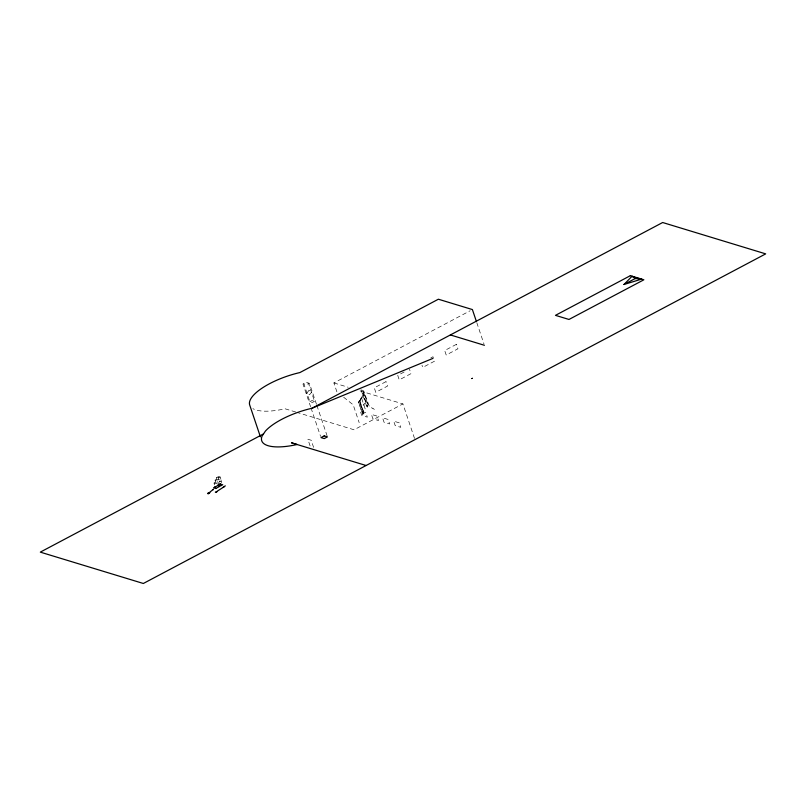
<?xml version="1.0" encoding="UTF-8"?>
<svg xmlns="http://www.w3.org/2000/svg" width="806" height="806" viewBox="0 0 806 806"><rect width="100%" height="100%" fill="white"/><g stroke="black" fill="none" stroke-linecap="round" stroke-linejoin="round"><path stroke-width="0.6" stroke-dasharray="4.03 3.02" d="M471.53 378.82C471.45 378.185 473.213 378.216 472.084 377.994M472.245 377.994L472.437 378.598M218.144 484.557L219.252 481.686L221.449 480.88L220.149 477.001L217.932 476.326L216.169 477.263L216.824 479.197L219.041 479.872L217.277 480.809L215.071 480.134L215.716 482.079L217.932 482.744L217.277 480.809M363.818 392.109L363.053 393.58L367.596 407.111L362.831 393.63L363.818 392.109L368.02 404.602L367.264 406.073L367.788 404.652L363.587 392.159M358.499 402.315L359.395 400.935L363.506 413.135L362.811 414.465L358.499 402.315L359.395 400.935M364.02 413.609L359.678 400.723L363.264 394.225A6.337 5.511 -46.9 0 0 363.093 395.655L360.222 401.227A6.337 2.438 -3.9 0 1 359.939 400.673L363.264 394.225M362.599 414.506L363.284 413.176L359.184 400.975M472.538 378.749L472.497 378.205M471.429 378.346L471.742 378.891M336.898 391.847L333.896 382.921L470.18 310.743M309.857 401.68L311.972 400.562L314.541 401.348L308.537 383.505L306.421 384.613L303.852 383.837L309.857 401.68L312.436 402.466L314.541 401.348M404.138 372.019L397.741 375.415L399.242 379.878L410.979 373.662L409.478 369.198M430.817 357.894L432.953 356.756L434.454 361.229L422.717 367.445L421.971 365.209M220.149 477.001L218.386 477.938L216.169 477.263M215.071 480.134L216.824 479.197M214.618 484.95L213.963 483.006L215.716 482.079M217.932 482.744L216.169 483.681L213.963 483.006M221.449 480.88L219.252 481.686M414.526 438.444L402.909 403.917L354.076 429.779L296.961 412.4M359.678 400.723L364.252 413.498M363.375 404.783L364.1 405.045L363.435 404.824M333.896 382.921L348.172 387.263M360.07 390.88L402.909 403.917M295.772 412.037L285.062 408.783A45.116 15.435 -18.6 0 1 252.862 408.632M361.924 390.074L363.738 391.021L369.541 407.09L371.888 407.645L372.221 408.612L373.228 408.4L374.901 410.133M343.608 397.187L353.189 404.824L359.194 422.687M476.799 322.662L484.013 344.102M361.017 389.6L367.032 407.463M361.652 398.446L365.672 410.385M358.71 402.265L362.811 414.465M316.496 404.32L309.423 383.313L306.169 382.326L302.965 384.019L310.622 406.788M316.889 405.478L327.065 435.724M311.025 407.977L320.587 436.409M313.605 447.401L311.207 440.257L307.852 439.24L310.25 446.373M221.015 480.749L221.66 482.693M217.932 476.326L220.169 482.985M364.04 404.128L364.433 403.655L364.04 404.128M308.93 390.527L306.24 393.751L309.494 394.749L312.184 391.525L308.93 390.527M386.003 381.631L374.266 387.847L375.767 392.31L387.505 386.094L386.003 381.631M456.438 344.323L444.69 350.539L446.202 355.013L457.939 348.797L456.438 344.323M365.833 412.682L360.262 410.979L361.763 415.453L367.335 417.145L365.833 412.682M376.976 416.067L371.405 414.375L372.906 418.838L378.488 420.531L376.976 416.067M388.129 419.463L382.558 417.77L384.059 422.233L389.63 423.926L388.129 419.463M399.272 422.848L393.701 421.155L395.202 425.618L400.773 427.321L399.272 422.848"/><path stroke-width="1.21" d="M213.046 489.685L213.509 489.393L212.996 489.534M223.413 487.217L223.947 486.884L217.197 491.217M623.975 284.498L632.106 276.206L635.269 278.513L641.657 279.108L623.975 284.498L636.881 277.657M207.746 493.685L209.147 492.748M213.288 489.393L209.762 492.214M208.361 493.836L209.792 492.547M223.947 486.884L223.333 487.116M216.099 492.295L216.955 491.791M263.522 433.91L40.3 552.13L143.337 583.484L765.7 253.87L662.663 222.516L311.892 408.289A45.116 15.435 -18.6 0 0 265.446 431.039L262.091 436.056A45.116 15.435 -18.6 0 0 297.082 444.509L291.49 442.806L366.095 465.505M218.799 486.492L222.758 484.769L220.542 484.094L213.509 487.821L215.716 488.496L219.242 486.633L218.144 484.557M224.632 486.169L225.398 485.917M209.57 493.06L208.986 493.222M215.303 492.083L216.482 491.791M311.892 408.289L432.782 358.448M633.687 277.355L634.906 277.355A8.745 2.992 -18.6 0 1 632.901 276.78M207.918 493.06L208.553 493.343M640.065 278.967L639.632 278.916A7.365 2.519 -18.6 0 1 638.14 278.342A2.65 0.907 -18.6 0 0 635.269 278.513M450.403 334.943L484.416 345.29M476.406 321.473L472.397 309.564L438.373 299.217L299.872 372.574A45.116 15.435 -18.6 0 0 249.588 404.683L260.409 436.832M220.35 483.761L220.995 485.696M219.907 483.62L220.552 485.565M215.071 486.552L215.716 488.496M324.193 435.895L320.99 437.598L324.254 438.585L327.458 436.892L324.193 435.895M630.363 275.672L555.455 315.348L568.976 319.458L643.883 279.783L630.363 275.672"/></g></svg>
